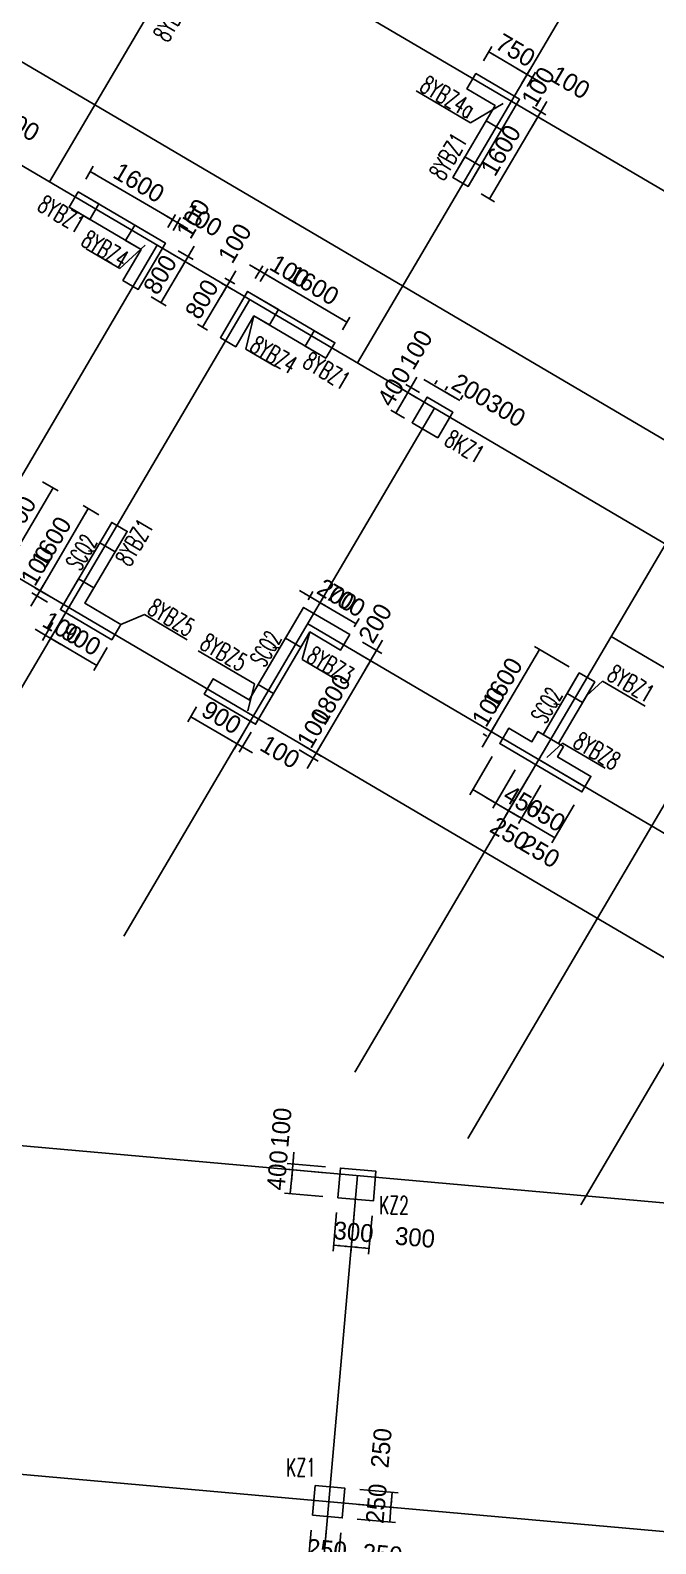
# Model space of a CAD drawing. Extents: x 387171 to 699106, y 11966 to 245688.
# Drawn here: x 607071 to 617575, y 98863 to 124287 of the extents above; entities that cross this region are included whole.
import ezdxf

# ---------------------------------------------------------------- set-up
doc = ezdxf.new("R2010")
doc.units = 0
doc.header["$LTSCALE"] = 100
doc.header["$MEASUREMENT"] = 0
for name, color, linetype in [('b边缘构件', 235, 'Continuous'), ('COLU', 7, 'Continuous'), ('colu-主楼', 7, 'Continuous'), ('DIM', 3, 'Continuous'), ('DOTE', 253, 'Continuous'), ('NUM', 7, 'Continuous'), ('Q-TEXT', 2, 'Continuous'), ('wall-主楼', 2, 'Continuous'), ('Y阴影', 254, 'Continuous'), ('小尺寸', 4, 'Continuous'), ('边缘构件标注', 1, 'Continuous')]:
    doc.layers.add(name, color=color, linetype=linetype)
doc.styles.get("Standard").update_dxf_attribs({"font": 'standard'})
doc.styles.add('tk', font='tk')
doc.dimstyles.get("Standard").update_dxf_attribs({"dimtxt": 300, "dimasz": 100, "dimexe": 100, "dimexo": 250, "dimgap": 100, "dimtad": 0, "dimtoh": 1, "dimdec": 0, "dimdsep": 46, "dimcen": 0.09, "dimclrt": 7, "dimadec": 0, "dimazin": 0, "dimtfac": 1, "dimtdec": 4, "dimtofl": 0, "dimtmove": 0, "dimatfit": 3, "dimfxl": 1, "dimtolj": 1, "dimtzin": 0, "dimarcsym": 0})

# ---------------------------------------------------------------- blocks, each defined once
blk = doc.blocks.new('*D4766')
at = {"layer": '小尺寸', "color": 0, "linetype": 'ByBlock', "lineweight": -2}
for p, q in [((608003, 121787), (608130, 122003)), ((608079, 121917), (609459, 121106)), ((609382, 120976), (609509, 121192))]:
    blk.add_line(p, q, dxfattribs=at)
for points in [[(608079, 121917), (608174, 121881), (608157, 121852)], [(609459, 121106), (609364, 121143), (609381, 121171)]]:
    blk.add_solid(points, dxfattribs=at)
at = {"layer": '小尺寸', "color": 7, "linetype": 'Continuous', "lineweight": -2, "insert": (608896, 121727), "char_height": 300, "width": 685, "attachment_point": 5, "rotation": 329.5454, "style": 'tk'}
blk.add_mtext('1600', dxfattribs=at)
blk = doc.blocks.new('*D799')
at = {"layer": '小尺寸', "color": 0, "linetype": 'ByBlock', "lineweight": -2}
for p, q in [((609286, 121208), (609717, 120954)), ((609382, 120976), (609509, 121192)), ((609468, 120926), (609595, 121142))]:
    blk.add_line(p, q, dxfattribs=at)
for points in [[(609459, 121106), (609364, 121143), (609381, 121171)], [(609545, 121056), (609639, 121019), (609622, 120991)]]:
    blk.add_solid(points, dxfattribs=at)
at = {"layer": '小尺寸', "color": 7, "linetype": 'Continuous', "lineweight": -2, "insert": (609963, 121100), "char_height": 300, "width": 476.67, "attachment_point": 5, "rotation": 329.5454, "style": 'tk'}
blk.add_mtext('100', dxfattribs=at)
blk = doc.blocks.new('*D520')
at = {"layer": '小尺寸', "color": 0, "linetype": 'ByBlock', "lineweight": -2}
for p, q in [((609420, 120548), (609757, 120350)), ((609557, 120583), (609807, 120436)), ((609823, 120659), (609569, 120228))]:
    blk.add_line(p, q, dxfattribs=at)
for points in [[(609721, 120487), (609758, 120581), (609786, 120565)], [(609671, 120401), (609634, 120306), (609606, 120323)]]:
    blk.add_solid(points, dxfattribs=at)
at = {"layer": '小尺寸', "color": 7, "linetype": 'Continuous', "lineweight": -2, "insert": (609805, 121122), "char_height": 300, "width": 476.67, "attachment_point": 5, "rotation": 59.5454, "style": 'tk'}
blk.add_mtext('100', dxfattribs=at)
blk = doc.blocks.new('*D1601')
at = {"layer": '小尺寸', "color": 0, "linetype": 'ByBlock', "lineweight": -2}
for p, q in [((609420, 120548), (609757, 120350)), ((609671, 120401), (609265, 119711)), ((609101, 119807), (609351, 119660))]:
    blk.add_line(p, q, dxfattribs=at)
for points in [[(609671, 120401), (609634, 120306), (609606, 120323)], [(609265, 119711), (609301, 119806), (609330, 119789)]]:
    blk.add_solid(points, dxfattribs=at)
at = {"layer": '小尺寸', "color": 7, "linetype": 'Continuous', "lineweight": -2, "insert": (609252, 120182), "char_height": 300, "width": 566.67, "attachment_point": 5, "rotation": 59.5454, "style": 'tk'}
blk.add_mtext('800', dxfattribs=at)
blk = doc.blocks.new('*D1826')
at = {"layer": '小尺寸', "color": 0, "linetype": 'ByBlock', "lineweight": -2}
for p, q in [((607276, 116704), (607541, 116548)), ((606644, 115220), (607455, 116599)), ((606465, 115325), (606730, 115169))]:
    blk.add_line(p, q, dxfattribs=at)
for points in [[(607455, 116599), (607419, 116504), (607390, 116521)], [(606644, 115220), (606680, 115314), (606709, 115297)]]:
    blk.add_solid(points, dxfattribs=at)
at = {"layer": '小尺寸', "color": 7, "linetype": 'Continuous', "lineweight": -2, "insert": (606834, 116036), "char_height": 300, "width": 685, "attachment_point": 5, "rotation": 59.5454, "style": 'tk'}
blk.add_mtext('1600', dxfattribs=at)
blk = doc.blocks.new('*D3678')
at = {"layer": '小尺寸', "color": 0, "linetype": 'ByBlock', "lineweight": -2}
for p, q in [((606094, 122882), (606611, 122577)), ((606279, 122801), (606317, 122866)), ((606451, 122700), (606490, 122765))]:
    blk.add_line(p, q, dxfattribs=at)
for points in [[(606267, 122780), (606172, 122817), (606189, 122845)], [(606439, 122679), (606534, 122643), (606517, 122614)]]:
    blk.add_solid(points, dxfattribs=at)
at = {"layer": '小尺寸', "color": 7, "linetype": 'Continuous', "lineweight": -2, "insert": (606896, 122700), "char_height": 300, "width": 566.67, "attachment_point": 5, "rotation": 329.5454, "style": 'tk'}
blk.add_mtext('200', dxfattribs=at)
blk = doc.blocks.new('*D4142')
at = {"layer": '小尺寸', "color": 0, "linetype": 'ByBlock', "lineweight": -2}
for p, q in [((614660, 112246), (614914, 112677)), ((614740, 112431), (614676, 112470)), ((614791, 112518), (614726, 112556))]:
    blk.add_line(p, q, dxfattribs=at)
for points in [[(614762, 112419), (614725, 112324), (614697, 112341)], [(614812, 112505), (614849, 112600), (614877, 112583)]]:
    blk.add_solid(points, dxfattribs=at)
at = {"layer": '小尺寸', "color": 7, "linetype": 'Continuous', "lineweight": -2, "insert": (614768, 112923), "char_height": 300, "width": 476.67, "attachment_point": 5, "rotation": 59.5454, "style": 'tk'}
blk.add_mtext('100', dxfattribs=at)
blk = doc.blocks.new('*D466')
at = {"layer": '小尺寸', "color": 0, "linetype": 'ByBlock', "lineweight": -2}
for p, q in [((616119, 113593), (615537, 113935)), ((614812, 112505), (615623, 113884)), ((614791, 112518), (614726, 112556))]:
    blk.add_line(p, q, dxfattribs=at)
for points in [[(615623, 113884), (615587, 113790), (615558, 113807)], [(614812, 112505), (614849, 112600), (614877, 112583)]]:
    blk.add_solid(points, dxfattribs=at)
at = {"layer": '小尺寸', "color": 7, "linetype": 'Continuous', "lineweight": -2, "insert": (615002, 113321), "char_height": 300, "width": 685, "attachment_point": 5, "rotation": 59.5454, "style": 'tk'}
blk.add_mtext('1600', dxfattribs=at)
blk = doc.blocks.new('*D4003')
at = {"layer": '小尺寸', "color": 0, "linetype": 'ByBlock', "lineweight": -2}
for p, q in [((614682, 123776), (614821, 124012)), ((614770, 123926), (615417, 123545)), ((615329, 123396), (615468, 123632))]:
    blk.add_line(p, q, dxfattribs=at)
for points in [[(614770, 123926), (614865, 123889), (614848, 123860)], [(615417, 123545), (615322, 123582), (615339, 123610)]]:
    blk.add_solid(points, dxfattribs=at)
at = {"layer": '小尺寸', "color": 7, "linetype": 'Continuous', "lineweight": -2, "insert": (615220, 123951), "char_height": 300, "width": 566.67, "attachment_point": 5, "rotation": 329.5454, "style": 'tk'}
blk.add_mtext('750', dxfattribs=at)
blk = doc.blocks.new('*D3749')
at = {"layer": '小尺寸', "color": 0, "linetype": 'ByBlock', "lineweight": -2}
for p, q in [((615244, 123647), (615675, 123393)), ((615329, 123396), (615468, 123632)), ((615415, 123345), (615554, 123581))]:
    blk.add_line(p, q, dxfattribs=at)
for points in [[(615417, 123545), (615322, 123582), (615339, 123610)], [(615503, 123495), (615598, 123458), (615581, 123430)]]:
    blk.add_solid(points, dxfattribs=at)
at = {"layer": '小尺寸', "color": 7, "linetype": 'Continuous', "lineweight": -2, "insert": (616139, 123411), "char_height": 300, "width": 476.67, "attachment_point": 5, "rotation": 329.5454, "style": 'tk'}
blk.add_mtext('100', dxfattribs=at)
blk = doc.blocks.new('*D4544')
at = {"layer": '小尺寸', "color": 0, "linetype": 'ByBlock', "lineweight": -2}
for p, q in [((615746, 123092), (615493, 122661)), ((615453, 122917), (615680, 122783)), ((615504, 123003), (615731, 122869))]:
    blk.add_line(p, q, dxfattribs=at)
for points in [[(615594, 122834), (615558, 122739), (615529, 122756)], [(615645, 122920), (615681, 123015), (615710, 122998)]]:
    blk.add_solid(points, dxfattribs=at)
at = {"layer": '小尺寸', "color": 7, "linetype": 'Continuous', "lineweight": -2, "insert": (615601, 123338), "char_height": 300, "width": 476.67, "attachment_point": 5, "rotation": 59.5454, "style": 'tk'}
blk.add_mtext('100', dxfattribs=at)
blk = doc.blocks.new('*D4271')
at = {"layer": '小尺寸', "color": 0, "linetype": 'ByBlock', "lineweight": -2}
for p, q in [((615594, 122834), (614783, 121455)), ((615453, 122917), (615680, 122783)), ((614642, 121537), (614869, 121404))]:
    blk.add_line(p, q, dxfattribs=at)
for points in [[(615594, 122834), (615558, 122739), (615529, 122756)], [(614783, 121455), (614819, 121549), (614848, 121532)]]:
    blk.add_solid(points, dxfattribs=at)
at = {"layer": '小尺寸', "color": 7, "linetype": 'Continuous', "lineweight": -2, "insert": (614973, 122271), "char_height": 300, "width": 685, "attachment_point": 5, "rotation": 59.5454, "style": 'tk'}
blk.add_mtext('1600', dxfattribs=at)
blk = doc.blocks.new('*D4160')
at = {"layer": '小尺寸', "color": 0, "linetype": 'ByBlock', "lineweight": -2}
for p, q in [((610803, 112148), (610372, 112401)), ((610692, 112550), (610494, 112213)), ((610778, 112499), (610580, 112163))]:
    blk.add_line(p, q, dxfattribs=at)
for points in [[(610545, 112300), (610450, 112336), (610467, 112365)], [(610631, 112249), (610726, 112213), (610709, 112184)]]:
    blk.add_solid(points, dxfattribs=at)
at = {"layer": '小尺寸', "color": 7, "linetype": 'Continuous', "lineweight": -2, "insert": (611266, 112165), "char_height": 300, "width": 476.67, "attachment_point": 5, "rotation": 329.5454, "style": 'tk'}
blk.add_mtext('100', dxfattribs=at)
blk = doc.blocks.new('*D342')
at = {"layer": '小尺寸', "color": 0, "linetype": 'ByBlock', "lineweight": -2}
for p, q in [((609865, 112920), (609718, 112670)), ((610545, 112300), (609769, 112756)), ((610692, 112550), (610494, 112213))]:
    blk.add_line(p, q, dxfattribs=at)
for points in [[(609769, 112756), (609864, 112719), (609847, 112691)], [(610545, 112300), (610450, 112336), (610467, 112365)]]:
    blk.add_solid(points, dxfattribs=at)
at = {"layer": '小尺寸', "color": 7, "linetype": 'Continuous', "lineweight": -2, "insert": (610283, 112743), "char_height": 300, "width": 556.67, "attachment_point": 5, "rotation": 329.5454, "style": 'tk'}
blk.add_mtext('900', dxfattribs=at)
blk = doc.blocks.new('*D4702')
at = {"layer": '小尺寸', "color": 0, "linetype": 'ByBlock', "lineweight": -2}
for p, q in [((612651, 114008), (612973, 113819)), ((612988, 114042), (612684, 113525)), ((612550, 113835), (612872, 113646))]:
    blk.add_line(p, q, dxfattribs=at)
for points in [[(612887, 113869), (612923, 113964), (612952, 113947)], [(612785, 113697), (612749, 113602), (612720, 113619)]]:
    blk.add_solid(points, dxfattribs=at)
at = {"layer": '小尺寸', "color": 7, "linetype": 'Continuous', "lineweight": -2, "insert": (612865, 114326), "char_height": 300, "width": 566.67, "attachment_point": 5, "rotation": 59.5454, "style": 'tk'}
blk.add_mtext('200', dxfattribs=at)
blk = doc.blocks.new('*D873')
at = {"layer": '小尺寸', "color": 0, "linetype": 'ByBlock', "lineweight": -2}
for p, q in [((612785, 113697), (611873, 112145)), ((612550, 113835), (612872, 113646)), ((611637, 112284), (611959, 112095))]:
    blk.add_line(p, q, dxfattribs=at)
for points in [[(612785, 113697), (612749, 113602), (612720, 113619)], [(611873, 112145), (611909, 112240), (611938, 112223)]]:
    blk.add_solid(points, dxfattribs=at)
at = {"layer": '小尺寸', "color": 7, "linetype": 'Continuous', "lineweight": -2, "insert": (612114, 113048), "char_height": 300, "width": 690, "attachment_point": 5, "rotation": 59.5454, "style": 'tk'}
blk.add_mtext('1800', dxfattribs=at)
blk = doc.blocks.new('*D760')
at = {"layer": '小尺寸', "color": 0, "linetype": 'ByBlock', "lineweight": -2}
for p, q in [((611587, 112198), (611908, 112008)), ((611637, 112284), (611959, 112095)), ((611974, 112318), (611721, 111887))]:
    blk.add_line(p, q, dxfattribs=at)
for points in [[(611873, 112145), (611909, 112240), (611938, 112223)], [(611822, 112059), (611786, 111964), (611757, 111981)]]:
    blk.add_solid(points, dxfattribs=at)
at = {"layer": '小尺寸', "color": 7, "linetype": 'Continuous', "lineweight": -2, "insert": (611829, 112564), "char_height": 300, "width": 476.67, "attachment_point": 5, "rotation": 59.5454, "style": 'tk'}
blk.add_mtext('100', dxfattribs=at)
blk = doc.blocks.new('*D1689')
at = {"layer": '小尺寸', "color": 0, "linetype": 'ByBlock', "lineweight": -2}
for p, q in [((611908, 114619), (611990, 114757)), ((612543, 114316), (611939, 114671)), ((612512, 114264), (612593, 114403))]:
    blk.add_line(p, q, dxfattribs=at)
for points in [[(611939, 114671), (612034, 114635), (612017, 114606)], [(612543, 114316), (612448, 114353), (612465, 114381)]]:
    blk.add_solid(points, dxfattribs=at)
at = {"layer": '小尺寸', "color": 7, "linetype": 'Continuous', "lineweight": -2, "insert": (612368, 114709), "char_height": 300, "width": 566.67, "attachment_point": 5, "rotation": 329.5454, "style": 'tk'}
blk.add_mtext('700', dxfattribs=at)
blk = doc.blocks.new('*D1283')
at = {"layer": '小尺寸', "color": 0, "linetype": 'ByBlock', "lineweight": -2}
for p, q in [((612112, 114570), (611594, 114874)), ((611736, 114720), (611817, 114859)), ((611908, 114619), (611990, 114757))]:
    blk.add_line(p, q, dxfattribs=at)
for points in [[(611767, 114773), (611672, 114809), (611689, 114838)], [(611939, 114671), (612034, 114635), (612017, 114606)]]:
    blk.add_solid(points, dxfattribs=at)
at = {"layer": '小尺寸', "color": 7, "linetype": 'Continuous', "lineweight": -2, "insert": (612222, 114795), "char_height": 300, "width": 566.67, "attachment_point": 5, "rotation": 329.5454, "style": 'tk'}
blk.add_mtext('200', dxfattribs=at)
blk = doc.blocks.new('*D2928')
at = {"layer": '小尺寸', "color": 0, "linetype": 'ByBlock', "lineweight": -2}
for p, q in [((610934, 120064), (611061, 120280)), ((612389, 119383), (611010, 120194)), ((612313, 119253), (612440, 119469))]:
    blk.add_line(p, q, dxfattribs=at)
for points in [[(611010, 120194), (611105, 120158), (611088, 120129)], [(612389, 119383), (612295, 119419), (612312, 119448)]]:
    blk.add_solid(points, dxfattribs=at)
at = {"layer": '小尺寸', "color": 7, "linetype": 'Continuous', "lineweight": -2, "insert": (611827, 120004), "char_height": 300, "width": 685, "attachment_point": 5, "rotation": 329.5454, "style": 'tk'}
blk.add_mtext('1600', dxfattribs=at)
blk = doc.blocks.new('*D2510')
at = {"layer": '小尺寸', "color": 0, "linetype": 'ByBlock', "lineweight": -2}
for p, q in [((611183, 120093), (610752, 120346)), ((610848, 120115), (610975, 120331)), ((610934, 120064), (611061, 120280))]:
    blk.add_line(p, q, dxfattribs=at)
for points in [[(610924, 120245), (610829, 120281), (610846, 120310)], [(611010, 120194), (611105, 120158), (611088, 120129)]]:
    blk.add_solid(points, dxfattribs=at)
at = {"layer": '小尺寸', "color": 7, "linetype": 'Continuous', "lineweight": -2, "insert": (611429, 120238), "char_height": 300, "width": 476.67, "attachment_point": 5, "rotation": 329.5454, "style": 'tk'}
blk.add_mtext('100', dxfattribs=at)
blk = doc.blocks.new('*D3461')
at = {"layer": '小尺寸', "color": 0, "linetype": 'ByBlock', "lineweight": -2}
for p, q in [((610524, 120247), (610270, 119816)), ((610455, 119940), (610285, 120039)), ((610505, 120026), (610336, 120125))]:
    blk.add_line(p, q, dxfattribs=at)
for points in [[(610422, 120075), (610459, 120169), (610487, 120152)], [(610372, 119988), (610335, 119894), (610307, 119911)]]:
    blk.add_solid(points, dxfattribs=at)
at = {"layer": '小尺寸', "color": 7, "linetype": 'Continuous', "lineweight": -2, "insert": (610506, 120710), "char_height": 300, "width": 476.67, "attachment_point": 5, "rotation": 59.5454, "style": 'tk'}
blk.add_mtext('100', dxfattribs=at)
blk = doc.blocks.new('*D3347')
at = {"layer": '小尺寸', "color": 0, "linetype": 'ByBlock', "lineweight": -2}
for p, q in [((610455, 119940), (610285, 120039)), ((610372, 119988), (609966, 119299)), ((610049, 119250), (609880, 119349))]:
    blk.add_line(p, q, dxfattribs=at)
for points in [[(610372, 119988), (610335, 119894), (610307, 119911)], [(609966, 119299), (610002, 119393), (610031, 119377)]]:
    blk.add_solid(points, dxfattribs=at)
at = {"layer": '小尺寸', "color": 7, "linetype": 'Continuous', "lineweight": -2, "insert": (609953, 119770), "char_height": 300, "width": 566.67, "attachment_point": 5, "rotation": 59.5454, "style": 'tk'}
blk.add_mtext('800', dxfattribs=at)
blk = doc.blocks.new('*D3084')
at = {"layer": '小尺寸', "color": 0, "linetype": 'ByBlock', "lineweight": -2}
for p, q in [((607588, 114374), (607360, 113987)), ((608187, 113617), (607411, 114073)), ((608364, 113918), (608136, 113530))]:
    blk.add_line(p, q, dxfattribs=at)
for points in [[(607411, 114073), (607506, 114036), (607489, 114008)], [(608187, 113617), (608092, 113653), (608109, 113682)]]:
    blk.add_solid(points, dxfattribs=at)
at = {"layer": '小尺寸', "color": 7, "linetype": 'Continuous', "lineweight": -2, "insert": (607926, 114060), "char_height": 300, "width": 556.67, "attachment_point": 5, "rotation": 329.5454, "style": 'tk'}
blk.add_mtext('900', dxfattribs=at)
blk = doc.blocks.new('*D3853')
at = {"layer": '小尺寸', "color": 0, "linetype": 'ByBlock', "lineweight": -2}
for p, q in [((607583, 113971), (607152, 114225)), ((607452, 114339), (607274, 114037)), ((607588, 114374), (607360, 113987))]:
    blk.add_line(p, q, dxfattribs=at)
for points in [[(607325, 114123), (607230, 114160), (607247, 114188)], [(607411, 114073), (607506, 114036), (607489, 114008)]]:
    blk.add_solid(points, dxfattribs=at)
at = {"layer": '小尺寸', "color": 7, "linetype": 'Continuous', "lineweight": -2, "insert": (607612, 114244), "char_height": 300, "width": 476.67, "attachment_point": 5, "rotation": 329.5454, "style": 'tk'}
blk.add_mtext('100', dxfattribs=at)
blk = doc.blocks.new('*D3609')
at = {"layer": '小尺寸', "color": 0, "linetype": 'ByBlock', "lineweight": -2}
for p, q in [((607083, 114614), (607336, 115045)), ((607413, 114767), (607148, 114923)), ((607363, 114681), (607098, 114837))]:
    blk.add_line(p, q, dxfattribs=at)
for points in [[(607235, 114873), (607271, 114967), (607300, 114950)], [(607184, 114786), (607148, 114692), (607119, 114709)]]:
    blk.add_solid(points, dxfattribs=at)
at = {"layer": '小尺寸', "color": 7, "linetype": 'Continuous', "lineweight": -2, "insert": (607191, 115291), "char_height": 300, "width": 476.67, "attachment_point": 5, "rotation": 59.5454, "style": 'tk'}
blk.add_mtext('100', dxfattribs=at)
blk = doc.blocks.new('*D4673')
at = {"layer": '小尺寸', "color": 0, "linetype": 'ByBlock', "lineweight": -2}
for p, q in [((607235, 114873), (608046, 116252)), ((608224, 116147), (607959, 116302)), ((607413, 114767), (607148, 114923))]:
    blk.add_line(p, q, dxfattribs=at)
for points in [[(608046, 116252), (608009, 116157), (607980, 116174)], [(607235, 114873), (607271, 114967), (607300, 114950)]]:
    blk.add_solid(points, dxfattribs=at)
at = {"layer": '小尺寸', "color": 7, "linetype": 'Continuous', "lineweight": -2, "insert": (607425, 115689), "char_height": 300, "width": 685, "attachment_point": 5, "rotation": 59.5454, "style": 'tk'}
blk.add_mtext('1600', dxfattribs=at)
blk = doc.blocks.new('*D998')
at = {"layer": '小尺寸', "color": 0, "linetype": 'ByBlock', "lineweight": -2}
for p, q in [((614037, 118239), (614076, 118305)), ((614283, 118066), (614025, 118219)), ((614296, 118087), (614334, 118153))]:
    blk.add_line(p, q, dxfattribs=at)
for points in [[(614025, 118219), (614120, 118182), (614103, 118153)], [(614283, 118066), (614189, 118103), (614206, 118131)]]:
    blk.add_solid(points, dxfattribs=at)
at = {"layer": '小尺寸', "color": 7, "linetype": 'Continuous', "lineweight": -2, "insert": (615058, 117901), "char_height": 300, "width": 566.67, "attachment_point": 5, "rotation": 329.5454, "style": 'tk'}
blk.add_mtext('300', dxfattribs=at)
blk = doc.blocks.new('*D577')
at = {"layer": '小尺寸', "color": 0, "linetype": 'ByBlock', "lineweight": -2}
for p, q in [((614197, 118117), (613680, 118421)), ((613865, 118341), (613903, 118406)), ((614037, 118239), (614076, 118305))]:
    blk.add_line(p, q, dxfattribs=at)
for points in [[(613852, 118320), (613758, 118356), (613775, 118385)], [(614025, 118219), (614120, 118182), (614103, 118153)]]:
    blk.add_solid(points, dxfattribs=at)
at = {"layer": '小尺寸', "color": 7, "linetype": 'Continuous', "lineweight": -2, "insert": (614482, 118240), "char_height": 300, "width": 566.67, "attachment_point": 5, "rotation": 329.5454, "style": 'tk'}
blk.add_mtext('200', dxfattribs=at)
blk = doc.blocks.new('*D1516')
at = {"layer": '小尺寸', "color": 0, "linetype": 'ByBlock', "lineweight": -2}
for p, q in [((613565, 118459), (613311, 118028)), ((613558, 118115), (613326, 118251)), ((613609, 118201), (613377, 118337))]:
    blk.add_line(p, q, dxfattribs=at)
for points in [[(613463, 118287), (613500, 118381), (613528, 118364)], [(613413, 118200), (613376, 118106), (613348, 118123)]]:
    blk.add_solid(points, dxfattribs=at)
at = {"layer": '小尺寸', "color": 7, "linetype": 'Continuous', "lineweight": -2, "insert": (613547, 118922), "char_height": 300, "width": 476.67, "attachment_point": 5, "rotation": 59.5454, "style": 'tk'}
blk.add_mtext('100', dxfattribs=at)
blk = doc.blocks.new('*D1420')
at = {"layer": '小尺寸', "color": 0, "linetype": 'ByBlock', "lineweight": -2}
for p, q in [((613558, 118115), (613326, 118251)), ((613413, 118200), (613210, 117856)), ((613355, 117770), (613124, 117906))]:
    blk.add_line(p, q, dxfattribs=at)
for points in [[(613413, 118200), (613376, 118106), (613348, 118123)], [(613210, 117856), (613246, 117950), (613275, 117933)]]:
    blk.add_solid(points, dxfattribs=at)
at = {"layer": '小尺寸', "color": 7, "linetype": 'Continuous', "lineweight": -2, "insert": (613182, 118301), "char_height": 300, "width": 576.67, "attachment_point": 5, "rotation": 59.5454, "style": 'tk'}
blk.add_mtext('400', dxfattribs=at)
blk = doc.blocks.new('*D512')
at = {"layer": '小尺寸', "color": 0, "linetype": 'ByBlock', "lineweight": -2}
for p, q in [((614829, 112089), (614451, 111446)), ((615217, 111861), (614839, 111218)), ((614501, 111532), (614889, 111304))]:
    blk.add_line(p, q, dxfattribs=at)
for points in [[(614501, 111532), (614596, 111496), (614579, 111467)], [(614889, 111304), (614795, 111340), (614812, 111369)]]:
    blk.add_solid(points, dxfattribs=at)
at = {"layer": '小尺寸', "color": 7, "linetype": 'Continuous', "lineweight": -2, "insert": (615351, 111323), "char_height": 300, "width": 576.67, "attachment_point": 5, "rotation": 329.5454, "style": 'tk'}
blk.add_mtext('450', dxfattribs=at)
blk = doc.blocks.new('*D397')
at = {"layer": '小尺寸', "color": 0, "linetype": 'ByBlock', "lineweight": -2}
for p, q in [((615217, 111861), (614839, 111218)), ((615433, 111734), (615054, 111091)), ((614717, 111405), (615277, 111076))]:
    blk.add_line(p, q, dxfattribs=at)
for points in [[(614889, 111304), (614795, 111340), (614812, 111369)], [(615105, 111177), (615200, 111141), (615183, 111112)]]:
    blk.add_solid(points, dxfattribs=at)
at = {"layer": '小尺寸', "color": 7, "linetype": 'Continuous', "lineweight": -2, "insert": (615128, 110792), "char_height": 300, "width": 566.67, "attachment_point": 5, "rotation": 329.5454, "style": 'tk'}
blk.add_mtext('250', dxfattribs=at)
blk = doc.blocks.new('*D120')
at = {"layer": '小尺寸', "color": 0, "linetype": 'ByBlock', "lineweight": -2}
for p, q in [((615648, 111608), (615270, 110964)), ((616208, 111278), (615830, 110635)), ((615320, 111050), (615881, 110721))]:
    blk.add_line(p, q, dxfattribs=at)
for points in [[(615320, 111050), (615415, 111014), (615398, 110985)], [(615881, 110721), (615786, 110757), (615803, 110786)]]:
    blk.add_solid(points, dxfattribs=at)
at = {"layer": '小尺寸', "color": 7, "linetype": 'Continuous', "lineweight": -2, "insert": (615727, 111101), "char_height": 300, "width": 556.67, "attachment_point": 5, "rotation": 329.5454, "style": 'tk'}
blk.add_mtext('650', dxfattribs=at)
blk = doc.blocks.new('*D939')
at = {"layer": '小尺寸', "color": 0, "linetype": 'ByBlock', "lineweight": -2}
for p, q in [((615433, 111734), (615054, 111091)), ((615648, 111608), (615270, 110964)), ((615493, 110949), (614933, 111278))]:
    blk.add_line(p, q, dxfattribs=at)
for points in [[(615105, 111177), (615010, 111213), (615027, 111242)], [(615320, 111050), (615415, 111014), (615398, 110985)]]:
    blk.add_solid(points, dxfattribs=at)
at = {"layer": '小尺寸', "color": 7, "linetype": 'Continuous', "lineweight": -2, "insert": (615633, 110495), "char_height": 300, "width": 566.67, "attachment_point": 5, "rotation": 329.5454, "style": 'tk'}
blk.add_mtext('250', dxfattribs=at)
blk = doc.blocks.new('*D26')
at = {"layer": 'DIM', "color": 0, "linetype": 'ByBlock', "lineweight": -2}
for p, q in [((612213, 104426), (612156, 103779)), ((612512, 104400), (612454, 103752)), ((612164, 103878), (612463, 103852))]:
    blk.add_line(p, q, dxfattribs=at)
for points in [[(612164, 103878), (612266, 103886), (612263, 103853)], [(612463, 103852), (612362, 103844), (612365, 103877)]]:
    blk.add_solid(points, dxfattribs=at)
at = {"layer": 'DIM', "color": 7, "linetype": 'Continuous', "lineweight": -2, "insert": (612501, 104100), "char_height": 300, "width": 566.67, "attachment_point": 5, "rotation": 354.9316, "style": 'tk'}
blk.add_mtext('300', dxfattribs=at)
blk = doc.blocks.new('*D904')
at = {"layer": 'DIM', "color": 0, "linetype": 'ByBlock', "lineweight": -2}
for p, q in [((612512, 104400), (612454, 103752)), ((612811, 104373), (612753, 103726)), ((612463, 103852), (612762, 103825))]:
    blk.add_line(p, q, dxfattribs=at)
for points in [[(612463, 103852), (612564, 103860), (612561, 103826)], [(612762, 103825), (612661, 103818), (612664, 103851)]]:
    blk.add_solid(points, dxfattribs=at)
at = {"layer": 'DIM', "color": 7, "linetype": 'Continuous', "lineweight": -2, "insert": (613533, 104008), "char_height": 300, "width": 566.67, "attachment_point": 5, "rotation": 354.9316, "style": 'tk'}
blk.add_mtext('300', dxfattribs=at)
blk = doc.blocks.new('*D767')
at = {"layer": 'DIM', "color": 0, "linetype": 'ByBlock', "lineweight": -2}
for p, q in [((612021, 105096), (611374, 105153)), ((611438, 104746), (611474, 105144)), ((611986, 104697), (611339, 104755))]:
    blk.add_line(p, q, dxfattribs=at)
for points in [[(611474, 105144), (611481, 105043), (611448, 105046)], [(611438, 104746), (611431, 104847), (611464, 104844)]]:
    blk.add_solid(points, dxfattribs=at)
at = {"layer": 'DIM', "color": 7, "linetype": 'Continuous', "lineweight": -2, "insert": (611222, 105137), "char_height": 300, "width": 576.67, "attachment_point": 5, "rotation": 84.9316, "style": 'tk'}
blk.add_mtext('400', dxfattribs=at)
blk = doc.blocks.new('*D1691')
at = {"layer": 'DIM', "color": 0, "linetype": 'ByBlock', "lineweight": -2}
for p, q in [((611456, 104945), (611500, 105443)), ((612021, 105096), (611374, 105153)), ((612030, 105195), (611383, 105253))]:
    blk.add_line(p, q, dxfattribs=at)
for points in [[(611482, 105244), (611475, 105345), (611508, 105342)], [(611474, 105144), (611481, 105043), (611448, 105046)]]:
    blk.add_solid(points, dxfattribs=at)
at = {"layer": 'DIM', "color": 7, "linetype": 'Continuous', "lineweight": -2, "insert": (611286, 105854), "char_height": 300, "width": 476.67, "attachment_point": 5, "rotation": 84.9316, "style": 'tk'}
blk.add_mtext('100', dxfattribs=at)
blk = doc.blocks.new('*D4735')
at = {"layer": 'DIM', "color": 0, "linetype": 'ByBlock', "lineweight": -2}
for p, q in [((611790, 99093), (611733, 98445)), ((612039, 99071), (611982, 98423)), ((611542, 98563), (612190, 98505))]:
    blk.add_line(p, q, dxfattribs=at)
for points in [[(611742, 98545), (611641, 98537), (611643, 98570)], [(611991, 98523), (612092, 98530), (612089, 98497)]]:
    blk.add_solid(points, dxfattribs=at)
at = {"layer": 'DIM', "color": 7, "linetype": 'Continuous', "lineweight": -2, "insert": (612053, 98768), "char_height": 300, "width": 566.67, "attachment_point": 5, "rotation": 354.9316, "style": 'tk'}
blk.add_mtext('250', dxfattribs=at)
blk = doc.blocks.new('*D4694')
at = {"layer": 'DIM', "color": 0, "linetype": 'ByBlock', "lineweight": -2}
for p, q in [((612039, 99071), (611982, 98423)), ((612288, 99049), (612231, 98401)), ((611991, 98523), (612240, 98501))]:
    blk.add_line(p, q, dxfattribs=at)
for points in [[(611991, 98523), (612092, 98530), (612089, 98497)], [(612240, 98501), (612139, 98493), (612142, 98526)]]:
    blk.add_solid(points, dxfattribs=at)
at = {"layer": 'DIM', "color": 7, "linetype": 'Continuous', "lineweight": -2, "insert": (612985, 98686), "char_height": 300, "width": 566.67, "attachment_point": 5, "rotation": 354.9316, "style": 'tk'}
blk.add_mtext('250', dxfattribs=at)
blk = doc.blocks.new('*D4402')
at = {"layer": 'DIM', "color": 0, "linetype": 'ByBlock', "lineweight": -2}
for p, q in [((612581, 99524), (613229, 99467)), ((613107, 99227), (613129, 99476)), ((612559, 99275), (613207, 99218))]:
    blk.add_line(p, q, dxfattribs=at)
for points in [[(613129, 99476), (613137, 99375), (613104, 99378)], [(613107, 99227), (613099, 99328), (613133, 99325)]]:
    blk.add_solid(points, dxfattribs=at)
at = {"layer": 'DIM', "color": 7, "linetype": 'Continuous', "lineweight": -2, "insert": (612884, 99538), "char_height": 300, "width": 566.67, "attachment_point": 5, "rotation": 84.9316, "style": 'tk'}
blk.add_mtext('250', dxfattribs=at)
blk = doc.blocks.new('*D428')
at = {"layer": 'DIM', "color": 0, "linetype": 'ByBlock', "lineweight": -2}
for p, q in [((612604, 99773), (613251, 99716)), ((613129, 99476), (613151, 99725)), ((612581, 99524), (613229, 99467))]:
    blk.add_line(p, q, dxfattribs=at)
for points in [[(613151, 99725), (613159, 99624), (613126, 99627)], [(613129, 99476), (613122, 99577), (613155, 99574)]]:
    blk.add_solid(points, dxfattribs=at)
at = {"layer": 'DIM', "color": 7, "linetype": 'Continuous', "lineweight": -2, "insert": (612967, 100471), "char_height": 300, "width": 566.67, "attachment_point": 5, "rotation": 84.9316, "style": 'tk'}
blk.add_mtext('250', dxfattribs=at)

msp = doc.modelspace()

# ---------------------------------------------------------------- hatches: boundary and pattern name
at = {"layer": 'Y阴影'}
h = msp.add_hatch(dxfattribs=at)
h.set_pattern_fill('ANSI31', color=256, scale=25, angle=-30.45463, style=0)
h.set_pattern_definition([])
h.paths.add_polyline_path([(614555.7, 123560.5), (614403.7, 123301.9), (614877.8, 123023.1), (614725.7, 122764.5), (614984.3, 122612.4), (615288.4, 123129.6)], flags=0)
h = msp.add_hatch(dxfattribs=at)
h.set_pattern_fill('ANSI31', color=256, scale=25, angle=-30.45463, style=0)
h.set_pattern_definition([])
h.paths.add_polyline_path([(614370.9, 122161), (614168.2, 121816.2), (614426.8, 121664.2), (614629.5, 122009)], flags=0)
h = msp.add_hatch(dxfattribs=at)
h.set_pattern_fill('ANSI31', color=256, scale=25, angle=-30.45463, style=0)
h.set_pattern_definition([])
h.paths.add_polyline_path([(607724, 121313.1), (608068.9, 121110.3), (608220.9, 121368.9), (607876.1, 121571.7)], flags=0)
h = msp.add_hatch(dxfattribs=at)
h.set_pattern_fill('ANSI31', color=256, scale=25, angle=-30.45463, style=0)
h.set_pattern_definition([])
h.paths.add_polyline_path([(609341.5, 120710), (608885.4, 119934.2), (608626.8, 120086.2), (608930.9, 120603.5), (608672.3, 120755.5), (608824.3, 121014.1)], flags=0)
h = msp.add_hatch(dxfattribs=at)
h.set_pattern_fill('ANSI31', color=256, scale=25, angle=-30.45463, style=0)
h.set_pattern_definition([])
h.paths.add_polyline_path([(610720.8, 119899), (610264.6, 119123.2), (610523.2, 118971.2), (610827.4, 119488.4), (611086, 119336.3), (611238, 119594.9)], flags=0)
h = msp.add_hatch(dxfattribs=at)
h.set_pattern_fill('ANSI31', color=256, scale=25, angle=-30.45463, style=0)
h.set_pattern_definition([])
h.paths.add_polyline_path([(611689.4, 118981.5), (612034.2, 118778.8), (612186.3, 119037.4), (611841.4, 119240.1)], flags=0)
h = msp.add_hatch(dxfattribs=at)
h.set_pattern_fill('ANSI31', color=256, scale=25, angle=-30.45463, style=0)
h.set_pattern_definition([])
h.paths.add_polyline_path([(608698.6, 115867.8), (608495.8, 115523), (608237.2, 115675.1), (608439.9, 116019.9)], flags=0)
h = msp.add_hatch(dxfattribs=at)
h.set_pattern_fill('ANSI31', color=256, scale=25, angle=-30.45463, style=0)
h.set_pattern_definition([])
h.paths.add_polyline_path([(608592.4, 114306.2), (608440.3, 114047.6), (607578.3, 114554.5), (607882.4, 115071.7), (608141, 114919.6), (607989, 114661)], flags=0)
h = msp.add_hatch(dxfattribs=at)
h.set_pattern_fill('ANSI31', color=256, scale=25, angle=-30.45463, style=0)
h.set_pattern_definition([])
h.paths.add_polyline_path([(611659.8, 114590.7), (611355.7, 114073.5), (611614.3, 113921.4), (611766.4, 114180.1), (612283.6, 113875.9), (612435.6, 114134.6)], flags=0)
h = msp.add_hatch(dxfattribs=at)
h.set_pattern_fill('ANSI31', color=256, scale=25, angle=-30.45463, style=0)
h.set_pattern_definition([])
h.paths.add_polyline_path([(610144, 113393.9), (609992, 113135.3), (610854, 112628.4), (611158.1, 113145.6), (610899.5, 113297.7), (610747.5, 113039.1)], flags=0)
h = msp.add_hatch(dxfattribs=at)
h.set_pattern_fill('ANSI31', color=256, scale=25, angle=-30.45463, style=0)
h.set_pattern_definition([])
h.paths.add_polyline_path([(616291.6, 113491.4), (616088.9, 113146.6), (616347.5, 112994.5), (616550.2, 113339.3)], flags=0)
h = msp.add_hatch(dxfattribs=at)
h.set_pattern_fill('ANSI31', color=256, scale=25, angle=-30.45463, style=0)
h.set_pattern_definition([])
h.paths.add_polyline_path([(615107.9, 112563.3), (614955.9, 112304.7), (616335.1, 111493.7), (616487.2, 111752.3), (615926.8, 112081.8), (616028.2, 112254.2), (615597.2, 112507.6), (615495.8, 112335.2)], flags=0)

# ---------------------------------------------------------------- linework, layer by layer
at = {"layer": 'b边缘构件'}
for points in [[(614555.7, 123560.5), (614403.7, 123301.9), (614877.8, 123023.1), (614725.7, 122764.5), (614984.3, 122612.4), (615288.4, 123129.6), (614555.7, 123560.5)], [(614370.9, 122161), (614168.2, 121816.2), (614426.8, 121664.2), (614629.5, 122009), (614370.9, 122161)], [(607724, 121313.1), (608068.9, 121110.3), (608220.9, 121368.9), (607876.1, 121571.7), (607724, 121313.1)], [(609341.5, 120710), (608885.4, 119934.2), (608626.8, 120086.2), (608930.9, 120603.5), (608672.3, 120755.5), (608824.3, 121014.1), (609341.5, 120710)], [(610720.8, 119899), (610264.6, 119123.2), (610523.2, 118971.2), (610827.4, 119488.4), (611086, 119336.3), (611238, 119594.9), (610720.8, 119899)], [(611689.4, 118981.5), (612034.2, 118778.8), (612186.3, 119037.4), (611841.4, 119240.1), (611689.4, 118981.5)], [(608698.6, 115867.8), (608495.8, 115523), (608237.2, 115675.1), (608439.9, 116019.9), (608698.6, 115867.8)], [(608592.4, 114306.2), (608440.3, 114047.6), (607578.3, 114554.5), (607882.4, 115071.7), (608141, 114919.6), (607989, 114661), (608592.4, 114306.2)], [(611659.8, 114590.7), (611355.7, 114073.5), (611614.3, 113921.4), (611766.4, 114180.1), (612283.6, 113875.9), (612435.6, 114134.6), (611659.8, 114590.7)], [(610144, 113393.9), (609992, 113135.3), (610854, 112628.4), (611158.1, 113145.6), (610899.5, 113297.7), (610747.5, 113039.1), (610144, 113393.9)], [(616291.6, 113491.4), (616088.9, 113146.6), (616347.5, 112994.5), (616550.2, 113339.3), (616291.6, 113491.4)], [(615107.9, 112563.3), (614955.9, 112304.7), (616335.1, 111493.7), (616487.2, 111752.3), (615926.8, 112081.8), (616028.2, 112254.2), (615597.2, 112507.6), (615495.8, 112335.2), (615107.9, 112563.3)]]:
    msp.add_lwpolyline(points, dxfattribs=at)
at = {"layer": 'COLU'}
for points in [[(612235.1, 104675.2), (612832.8, 104622.2), (612877, 105120.2), (612279.3, 105173.2)], [(611812.3, 99341.7), (612310.3, 99297.5), (612354.5, 99795.6), (611856.5, 99839.7)]]:
    msp.add_lwpolyline(points, close=True, dxfattribs=at)
at = {"layer": 'colu-主楼'}
msp.add_lwpolyline([(613915.5, 117440.6), (614168.9, 117871.6), (613737.9, 118125), (613484.5, 117694)], close=True, dxfattribs=at)
msp.add_lwpolyline([(613915.5, 117440.6), (614168.9, 117871.6), (613737.9, 118125), (613484.5, 117694)], close=True, dxfattribs=at)
at = {"layer": 'DOTE'}
for p, q in [((585803.6, 140350.1), (639805.6, 108598)), ((583218.7, 135953.7), (631186.4, 107749.7)), ((613797.1, 132628.3), (607394.4, 121738.9)), ((580177.5, 130781.5), (629391, 101845)), ((597120.7, 129519.7), (633192.4, 108310.3)), ((618969.3, 129587.1), (612566.6, 118697.8)), ((609204.7, 120674.5), (603989.7, 111805.2)), ((610756.3, 119762.2), (605541.3, 110892.8)), ((613859.6, 117937.5), (608644.7, 109068.2)), ((621612, 117903.5), (614420.3, 105672.2)), ((618499.1, 116949.7), (612523.8, 106787.3)), ((623508.4, 116788.4), (616316.7, 104557.1)), ((611730.8, 114316.9), (630303.4, 103396.7)), ((616826.4, 114105), (631519.8, 105465.6)), ((666955.8, 100223.5), (587358.1, 107283.1)), ((612569.3, 105047.1), (607133.4, 43756.3)), ((666469.9, 94745), (595896.9, 101004.2))]:
    msp.add_line(p, q, dxfattribs=at)
at = {"layer": 'wall-主楼'}
for points in [[(615288.4, 123129.6), (614555.7, 123560.5), (614403.7, 123301.9), (614877.8, 123023.1), (614167.7, 121816.5), (614426.4, 121664.4)], [(608930.9, 120603.5), (608626.8, 120086.2), (608885.4, 119934.2), (609341.5, 120710), (607876.1, 121571.7), (607724, 121313.1)], [(612186.3, 119037.4), (610720.8, 119899), (610264.6, 119123.2), (610523.2, 118971.2), (610827.4, 119488.4), (612034.2, 118778.8)], [(607989, 114661), (608592.4, 114306.2), (608440.3, 114047.6), (607578.3, 114554.5), (608439.9, 116019.9), (608698.6, 115867.8)], [(610747.5, 113039.1), (611659.8, 114590.7), (612435.6, 114134.6), (612283.6, 113875.9), (611766.4, 114180.1), (610854, 112628.4), (609992, 113135.3), (610144, 113393.9)], [(616486.7, 111752.6), (616334.7, 111493.9), (614955.9, 112304.7), (615107.9, 112563.3), (615495.8, 112335.2), (615597.2, 112507.6), (615683.4, 112456.9), (616291.6, 113491.4), (616550.2, 113339.3), (615942, 112304.9), (616028.2, 112254.2), (615926.9, 112081.8)]]:
    msp.add_lwpolyline(points, close=True, dxfattribs=at)
at = {"layer": 'Y阴影'}
msp.add_line((615610, 112036.1), (616385.8, 111579.9), dxfattribs=at)
at = {"layer": '边缘构件标注', "color": 200}
for p, q in [((613550.1, 123268), (614463.7, 122730.8)), ((614463.7, 122730.8), (615014.7, 123058.6)), ((608006.9, 120617.7), (608575.4, 120283.5)), ((608575.4, 120283.5), (609001.8, 120677.8)), ((610693.5, 118929.9), (610827.4, 119488.4)), ((611175.7, 118646.3), (610693.5, 118929.9)), ((608592.4, 114306.2), (608987.8, 114470.5)), ((608987.8, 114470.5), (609704.8, 114048.9)), ((611639.4, 113716.8), (611766.4, 114180.1)), ((609889.4, 113862.8), (610835.8, 113306.3)), ((612207.8, 113382.5), (611639.4, 113716.8)), ((610725.5, 112852.8), (610835.8, 113306.3)), ((616416.3, 113111.6), (616678.7, 113354.1)), ((616678.7, 113354.1), (617395.6, 112932.5)), ((615746.9, 112071.6), (616009.2, 112314.1)), ((616009.2, 112314.1), (616726.2, 111892.5))]:
    msp.add_line(p, q, dxfattribs=at)

# ---------------------------------------------------------------- texts
at = {"layer": 'NUM', "color": 200, "width": 0.7}
msp.add_text('8KZ1', height=300, rotation=329.54537, dxfattribs=at).set_placement((614003.2, 117334.1))
for s, p in [('KZ2', (612928.8, 104399.3)), ('KZ1', (611367.9, 99995.2))]:
    msp.add_text(s, height=300, dxfattribs=at).set_placement(p)
at = {"layer": 'Q-TEXT', "color": 3, "width": 0.6}
for p in [(607911.8, 115191.5), (611007.9, 113571.2), (615725.4, 112620.8)]:
    msp.add_text('SCQ2', height=300, rotation=59.54537, dxfattribs=at).set_placement(p)
at = {"layer": '边缘构件标注', "color": 200, "width": 0.7}
for s, rotation, p in [('8YBZ1', 59.54537, (609379.1, 124064.2)), ('8YBZ4a', 329.54537, (613589.3, 123282.8)), ('8YBZ1', 59.54537, (614013.6, 121740.2)), ('8YBZ1', 329.54537, (607167.9, 121276.5)), ('8YBZ4', 329.54537, (607902.1, 120687.3)), ('8YBZ4', 329.54537, (610734.1, 118914)), ('8YBZ1', 329.54537, (611623.2, 118643.3)), ('8YBZ1', 59.54537, (608742.5, 115257.1)), ('8YBZ5', 329.54537, (609014.8, 114501.7)), ('8YBZ5', 329.54537, (609897.5, 113915.3)), ('8YBZ3', 329.54537, (611687, 113696.8)), ('8YBZ1', 329.54537, (616732.6, 113389.1)), ('8YBZ8', 329.54537, (616163.3, 112259.2))]:
    msp.add_text(s, height=300, rotation=rotation, dxfattribs=at).set_placement(p)

# ---------------------------------------------------------------- dimensions: what is measured, and where the dimension line sits
at = {"layer": 'DIM', "color": 200}
for p1, p2, distance, picture, middle in [((612270.5, 105073.6), (612279.3, 105173.2), 800, '*D1691', (611251.2, 105467.1)), ((612235.1, 104675.2), (612270.5, 105073.6), 800, '*D767', (611170, 104550.7)), ((612235.1, 104675.2), (612534, 104648.7), -800, '*D26', (611969.3, 104146.6)), ((612534, 104648.7), (612832.8, 104622.2), -800, '*D904', (613001.4, 104055.1)), ((612332.4, 99546.6), (612354.5, 99795.6), -800, '*D428', (612921.6, 99964.2)), ((612310.3, 99297.5), (612332.4, 99546.6), -800, '*D4402', (612838.9, 99031.7)), ((611812.3, 99341.7), (612061.3, 99319.6), -800, '*D4735', (611546.5, 98813.1)), ((612061.3, 99319.6), (612310.3, 99297.5), -800, '*D4694', (612479, 98730.4))]:
    dim = msp.add_aligned_dim(p1=p1, p2=p2, distance=distance, dimstyle='Standard', dxfattribs=at)
    dim.commit()
    dim.dimension.update_dxf_attribs({"geometry": picture, "text_midpoint": middle})
at = {"layer": '小尺寸'}
for base, p1, p2, angle, picture, middle in [((615416.9, 123545.4), (614555.7, 123560.5), (615202.2, 123180.3), 149.54537, '*D4003', (615220.3, 123950.9)), ((615503.1, 123494.7), (615202.2, 123180.3), (615288.4, 123129.6), 149.54537, '*D3749', (615803.9, 123607.8)), ((615594.1, 122833.9), (615288.4, 123129.6), (615237.8, 123043.4), 59.54537, '*D4544', (615404, 123003.7)), ((606439, 122678.8), (606152, 122585.4), (606324.4, 122484), 329.54537, '*D3678', (606479.5, 122945)), ((614783.2, 121454.6), (615237.8, 123043.4), (614426.8, 121664.2), 59.54537, '*D4271', (614973.1, 122271)), ((609458.5, 121106.3), (607876.1, 121571.7), (609255.3, 120760.7), 329.54537, '*D4766', (608895.6, 121727.3)), ((609670.5, 120400.6), (609341.5, 120710), (609204.7, 120674.5), 59.54537, '*D520', (609608.1, 120787.5)), ((609544.7, 121055.6), (609255.3, 120760.7), (609341.5, 120710), 329.54537, '*D799', (609628.3, 121296.4)), ((610371.6, 119988.4), (610720.8, 119899), (610670.1, 119812.8), 59.54537, '*D3461', (610309.1, 120375.3)), ((609265.1, 119710.9), (609204.7, 120674.5), (608885.4, 119934.2), 59.54537, '*D1601', (609252.3, 120182.5)), ((610924, 120244.6), (610807, 119848.4), (610720.8, 119899), 149.54537, '*D2510', (611093.8, 120434.8)), ((611010.2, 120193.9), (612186.3, 119037.4), (610807, 119848.4), 149.54537, '*D2928', (611826.5, 120003.9)), ((609966.1, 119298.7), (610670.1, 119812.8), (610264.6, 119123.2), 59.54537, '*D3347', (609953.3, 119770.3)), ((613412.6, 118200.3), (613824.1, 118074.4), (613773.4, 117988.2), 59.54537, '*D1516', (613350.1, 118587.3)), ((613209.9, 117855.5), (613773.4, 117988.2), (613570.7, 117643.3), 59.54537, '*D1420', (612883.8, 117794.2)), ((613852.5, 118319.9), (613910.3, 118023.7), (613737.9, 118125), 149.54537, '*D577', (614065.4, 118484.7)), ((614024.9, 118218.5), (614168.9, 117871.6), (613910.3, 118023.7), 149.54537, '*D998', (614598.2, 118171.4)), ((607455.1, 116599), (606249.7, 115451.6), (607060.7, 116830.9), 59.54537, '*D1826', (606834.1, 116036.1)), ((608045.5, 116251.8), (607629, 114640.7), (608439.9, 116019.9), 59.54537, '*D4673', (607424.5, 115688.9)), ((607234.6, 114872.6), (607578.3, 114554.5), (607629, 114640.7), 59.54537, '*D3609', (606993.7, 114956.2)), ((611766.7, 114772.5), (611781.5, 114403.1), (611609.1, 114504.5), 149.54537, '*D1283', (611805.5, 115039.7)), ((611939.1, 114671.2), (612384.9, 114048.3), (611781.5, 114403.1), 149.54537, '*D1689', (612367.5, 114709.3)), ((612785.3, 113696.9), (612435.6, 114134.6), (612334.3, 113962.1), 59.54537, '*D4702', (612620.5, 113909.9)), ((607324.9, 114123.4), (607715.2, 114590), (607578.3, 114554.5), 149.54537, '*D3853', (607277.5, 114441.3)), ((607411.1, 114072.7), (608491, 114133.8), (607715.2, 114590), 149.54537, '*D3084', (607925.7, 114060.2)), ((611873, 112145.3), (612334.3, 113962.1), (611421.9, 112410.5), 59.54537, '*D873', (612113.6, 113047.8)), ((615623.4, 113884.3), (615006.6, 112390.9), (616334.7, 113466), 59.54537, '*D466', (615002.4, 113321.4)), ((609768.9, 112755.8), (610818.5, 112765.3), (609992, 113135.3), 149.54537, '*D342', (610283.5, 112743.2)), ((614812.5, 112505), (614955.9, 112304.7), (615006.6, 112390.9), 59.54537, '*D4142', (614571.6, 112588.6)), ((610544.7, 112299.6), (610904.7, 112714.6), (610818.5, 112765.3), 149.54537, '*D4160', (610931.7, 112362.1)), ((611822.3, 112059.1), (611421.9, 112410.5), (611371.2, 112324.3), 59.54537, '*D760', (611632.1, 112228.9)), ((614889.4, 111303.8), (614955.9, 112304.7), (615343.8, 112076.6), 329.54537, '*D512', (614822.2, 111633.4)), ((615104.9, 111177.1), (615343.8, 112076.6), (615559.3, 111949.9), 329.54537, '*D397', (614689.8, 111049.2)), ((615104.9, 111177.1), (615774.8, 111823.2), (615559.3, 111949.9), 149.54537, '*D939', (615194.9, 110752.2)), ((615880.7, 110720.9), (615774.8, 111823.2), (616335.1, 111493.7), 329.54537, '*D120', (615727.3, 111101.2))]:
    dim = msp.add_linear_dim(base=base, p1=p1, p2=p2, angle=angle, dimstyle='Standard', dxfattribs=at)
    dim.commit()
    dim.dimension.update_dxf_attribs({"geometry": picture, "text_midpoint": middle})

doc.saveas('drawing.dxf')
